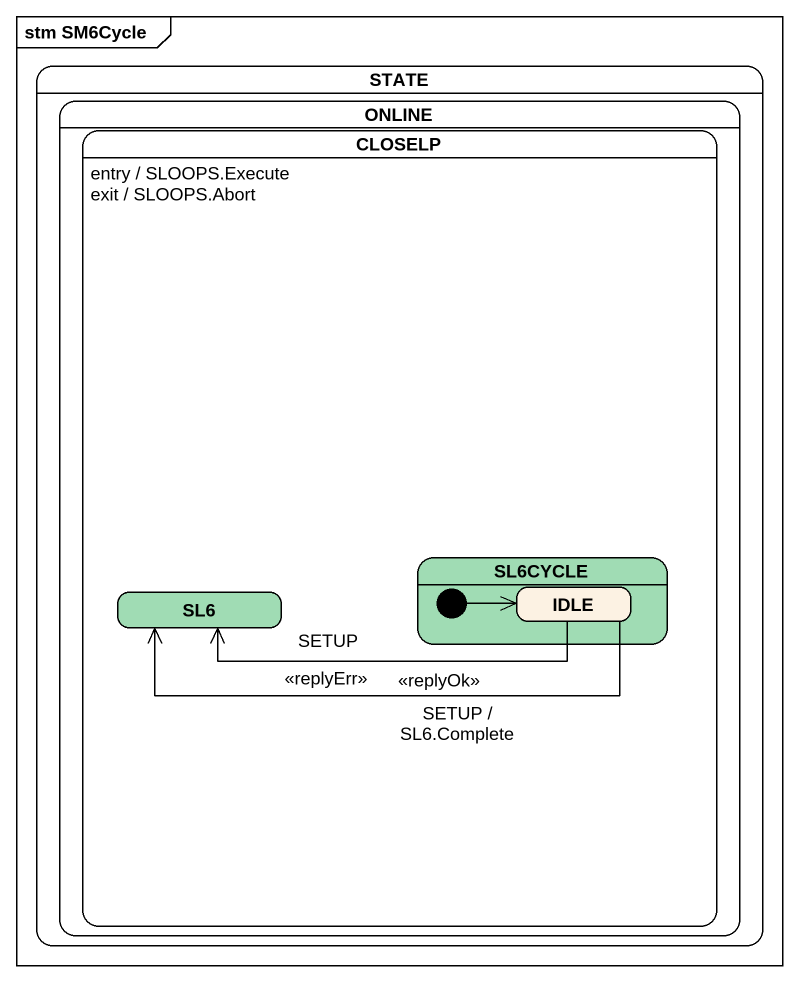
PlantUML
@startuml
mainframe stm SM6Cycle
hide empty description
state "STATE" as STATE_ {
  state ONLINE {
    state CLOSELP {
      state SL6CYCLE #A0DCB4 {
        state IDLE
        [*] -right-> IDLE
      }
      state SL6 #A0DCB4
    }
    CLOSELP : entry / SLOOPS.Execute
    CLOSELP : exit / SLOOPS.Abort
  }
}
IDLE -left-> SL6 : SETUP\n<<replyErr>>
IDLE -left-> SL6 : SETUP / SL6.Complete\n<<replyOk>>
@enduml
